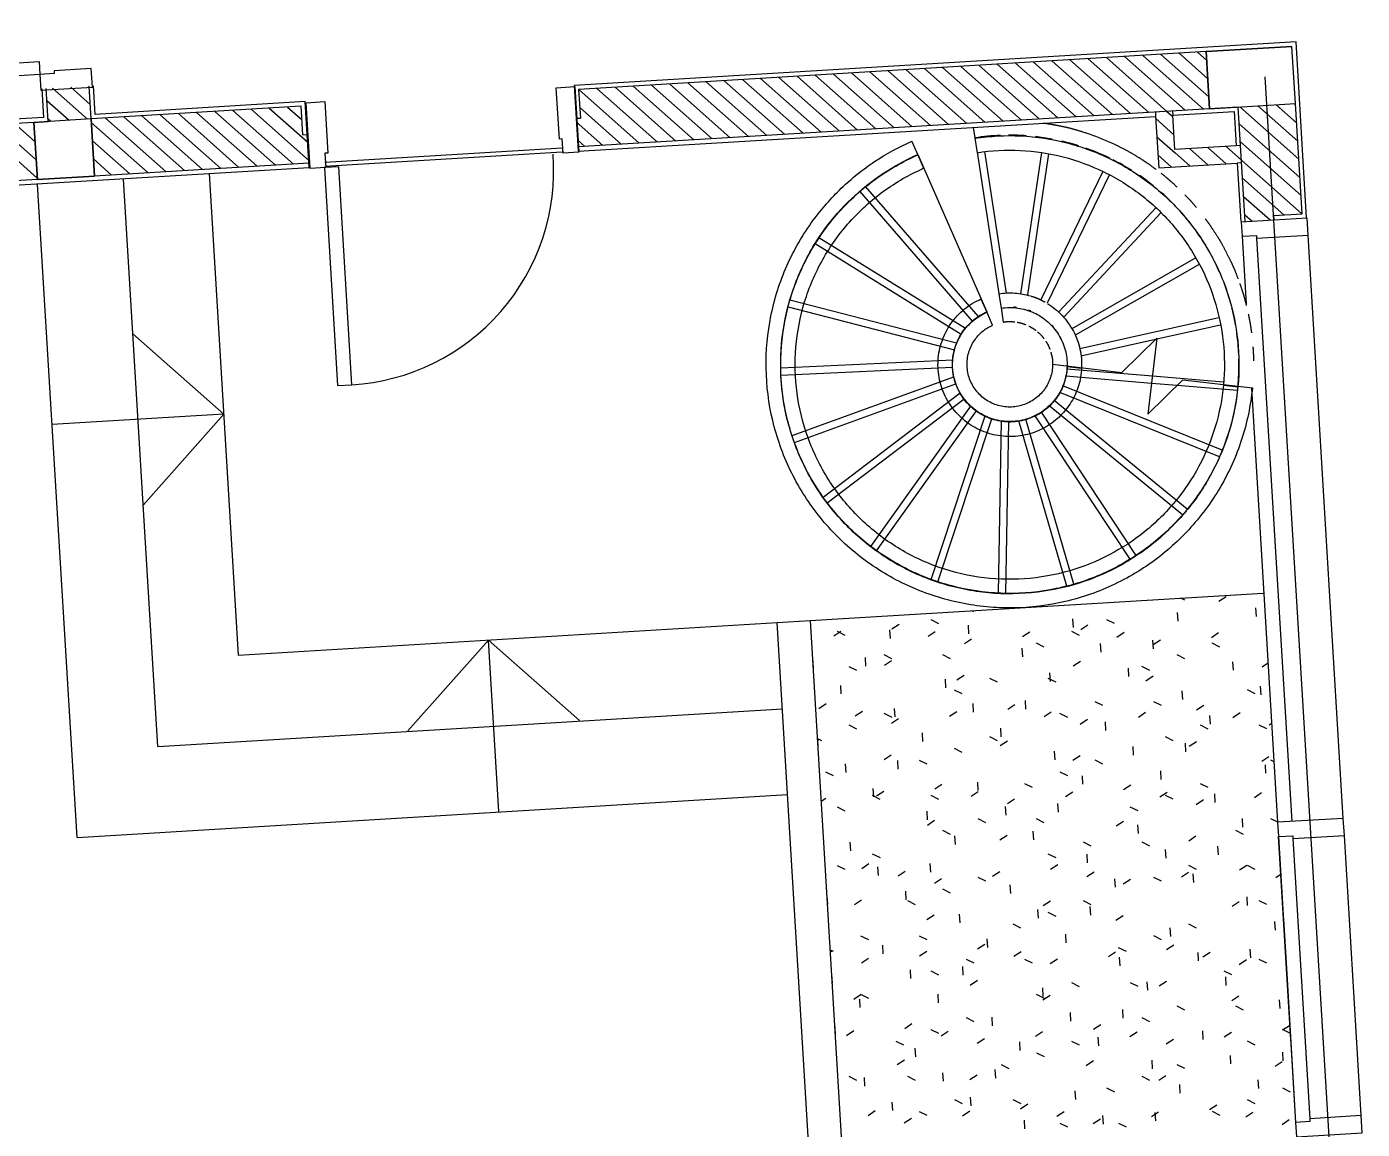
# Model space of a CAD drawing. Extents: x 550108 to 550131.4, y 1838379.2 to 1838423.5.
# Drawn here: x 550112.619 to 550117.281, y 1838408.602 to 1838412.452 of the extents above; entities that cross this region are included whole.
import ezdxf

# ---------------------------------------------------------------- set-up
doc = ezdxf.new("R2010")
doc.units = 0
for name, color, linetype in [('Level 10', 7, 'Continuous'), ('Level 13', 7, 'Continuous'), ('Level 14', 7, 'Continuous'), ('Level 15', 7, 'Continuous'), ('Level 16', 7, 'Continuous'), ('Level 18', 7, 'Continuous'), ('Level 33', 7, 'Continuous'), ('Level 4', 7, 'Continuous'), ('Level 5', 7, 'Continuous'), ('Level 6', 7, 'Continuous'), ('Level 7', 7, 'Continuous'), ('Level 8', 7, 'Continuous'), ('Level 9', 7, 'Continuous')]:
    doc.layers.add(name, color=color, linetype=linetype)

# ---------------------------------------------------------------- blocks, each defined once
blk = doc.blocks.new('CUADI1')
at = {"layer": 'Level 5'}
for p, q in [((-41, 90.62), (-36.5, 90.62)), ((-41, 9), (-41, 90.62)), ((-36.5, 90.62), (-36.5, 9)), ((-41, 9), (-46.5, 9)), ((-46.5, 9), (-46.5, -9)), ((-41, 4), (-41, 9)), ((-36.5, 9), (-41, 9)), ((47.5, 9), (42, 9)), ((42, 9), (42, 4)), ((47.5, -9), (47.5, 9)), ((-40, 4), (-41, 4)), ((-40, -9), (-40, 4)), ((42, 4), (41, 4)), ((41, 4), (41, -9)), ((-46.5, -9), (-40, -9)), ((41, -9), (47.5, -9))]:
    blk.add_line(p, q, dxfattribs=at)
blk.add_arc((-41.5, 9), 81.62, 0, 90, dxfattribs=at)
blk = doc.blocks.new('CUA_D4')
at = {"layer": 'Level 5'}
for p, q in [((-47, 11.5), (-40.5, 11.5)), ((-47, -11.5), (-47, 11.5)), ((-40.5, 11.5), (-40.5, -6.5)), ((40.5, 11.5), (47, 11.5)), ((40.5, -6.5), (40.5, 11.5)), ((47, 11.5), (47, -11.5)), ((-41.5, -6.5), (-41.5, -11.5)), ((-40.5, -6.5), (-41.5, -6.5)), ((41.5, -6.5), (40.5, -6.5)), ((41.5, -11.5), (41.5, -6.5)), ((-41.5, -11.5), (-47, -11.5)), ((-42, -11.5), (-42, -87.75)), ((-37, -11.5), (-41.5, -11.5)), ((-37, -11.5), (-41.5, -11.5)), ((-37, -87.75), (-37, -11.5)), ((47, -11.5), (41.5, -11.5)), ((-42, -87.75), (-37, -87.75))]:
    blk.add_line(p, q, dxfattribs=at)
blk.add_arc((-37, -12.75), 75, 270, 0.8586, dxfattribs=at)
blk = doc.blocks.new('CUA_S0')
at = {"layer": 'Level 7'}
for p, q in [((-155, 11.5), (-160, 11.5)), ((-160, 11.5), (-160, -11.5)), ((-155, 6.5), (-155, 11.5)), ((-55, 11.5), (-155, 11.5)), ((-105, 11.5), (-155, 11.5)), ((-126.1, 11.5), (-105, 11.5)), ((-105, 11.5), (-55, 11.5)), ((-83.9, 11.5), (-105, 11.5)), ((-50, 11.5), (-55, 11.5)), ((-55, 11.5), (-55, 6.5)), ((-50, -11.5), (-50, 11.5)), ((101.88, 11.5), (-50, 11.5)), ((155, 11.5), (131.22, 11.5)), ((160, 11.5), (155, 11.5)), ((155, 11.5), (155, 6.5)), ((160, -11.5), (160, 11.5)), ((-154, 6.5), (-155, 6.5)), ((-154, -11.5), (-154, 6.5)), ((-56, 6.5), (-154, 6.5)), ((-55, 6.5), (-56, 6.5)), ((-56, 6.5), (-56, -11.5)), ((154, 6.5), (-50, 6.5)), ((155, 6.5), (154, 6.5)), ((154, 6.5), (154, -11.5)), ((-160, -11.5), (-154, -11.5)), ((-154, -11.5), (-56, -11.5)), ((-56, -11.5), (-50, -11.5)), ((-50, -11.5), (154, -11.5)), ((154, -11.5), (160, -11.5))]:
    blk.add_line(p, q, dxfattribs=at)
blk = doc.blocks.new('FLOOR9')
at = {"layer": 'Level 8'}
for p, q in [((-11.49, -92.9), (-11.49, 125.6)), ((18.51, -122.9), (18.51, 125.6)), ((-11.49, -92.9), (-209.99, -92.9)), ((18.51, -122.9), (-209.99, -122.9))]:
    blk.add_line(p, q, dxfattribs=at)
blk = doc.blocks.new('TOP_R1')
at = {"layer": 'Level 10'}
for p, q in [((-124.82, 232), (-123.91, 237.01)), ((-151.6, 209.76), (-146.54, 210.23)), ((-150.16, 203.4), (-145.39, 205.16))]:
    blk.add_line(p, q, dxfattribs=at)
for points, degree in [([(-147.18, 226.45), (-145.9, 228.28), (-142.85, 231.6), (-137.12, 235.19), (-130.64, 237.14), (-126.13, 237.25), (-123.91, 237.01)], 3), ([(-123.91, 237.01), (-121.85, 236.79), (-117.79, 235.83), (-112.23, 232.93), (-107.56, 228.76), (-104.05, 223.58), (-102.63, 219.65), (-102.17, 217.63)], 3), ([(-146.54, 210.23), (-146.72, 212.17), (-146.51, 216.1), (-144.51, 221.66), (-140.99, 226.41), (-136.25, 229.94), (-130.69, 231.96), (-126.76, 232.17), (-124.82, 232)], 3), ([(-124.82, 232), (-123.15, 231.85), (-119.85, 231.12), (-115.32, 228.83), (-111.51, 225.5), (-108.65, 221.31), (-107.5, 218.14), (-107.12, 216.5)], 3), ([(-150.09, 220.94), (-149.47, 222.6), (-148.66, 224.19), (-147.7, 225.68)], 2), ([(-151.6, 209.76), (-151.77, 211.6), (-151.71, 215.34), (-150.82, 218.97), (-150.18, 220.71)], 3), ([(-102.17, 217.63), (-101.66, 215.4), (-101.27, 210.79), (-102.56, 203.98), (-105.64, 197.78), (-110.29, 192.64), (-116.16, 188.94), (-122.8, 186.97), (-129.73, 186.88), (-136.43, 188.65), (-142.4, 192.18), (-147.19, 197.18), (-149.37, 201.26), (-150.16, 203.4)], 3), ([(-107.12, 216.5), (-106.68, 214.55), (-106.39, 210.5), (-107.77, 204.56), (-110.85, 199.31), (-115.35, 195.2), (-120.86, 192.61), (-126.89, 191.78), (-132.9, 192.77), (-138.35, 195.5), (-142.74, 199.72), (-144.7, 203.28), (-145.39, 205.16)], 3)]:
    blk.add_open_spline(points, degree=degree, dxfattribs=at)
blk = doc.blocks.new('TOP_R2')
at = {"layer": 'Level 10'}
for p, q in [((-115.07, 286.1), (-114.17, 291.1)), ((-206.29, 204.67), (-201.23, 205.14)), ((-201.69, 184.4), (-196.92, 186.16))]:
    blk.add_line(p, q, dxfattribs=at)
for points in [[(-206.29, 204.67), (-206.78, 210.04), (-206.69, 220.88), (-203.3, 236.78), (-196.77, 251.67), (-187.39, 264.95), (-175.54, 276.08), (-161.69, 284.6), (-146.41, 290.16), (-130.32, 292.54), (-119.5, 291.94), (-114.17, 291.1)], [(-114.17, 291.1), (-108.94, 290.28), (-98.65, 287.59), (-84.3, 280.58), (-71.62, 270.89), (-61.1, 258.88), (-53.15, 245.03), (-49.78, 234.94), (-48.61, 229.77)], [(-201.23, 205.14), (-201.69, 210.16), (-201.61, 220.31), (-198.44, 235.19), (-192.34, 249.12), (-183.57, 261.56), (-172.48, 271.98), (-159.53, 279.96), (-145.24, 285.18), (-130.19, 287.43), (-120.06, 286.88), (-115.07, 286.1)], [(-115.07, 286.1), (-110.17, 285.34), (-100.51, 282.83), (-87.05, 276.28), (-75.15, 267.19), (-65.28, 255.94), (-57.83, 242.96), (-54.66, 233.49), (-53.56, 228.65)], [(-48.61, 229.77), (-47.34, 224.18), (-46.01, 212.72), (-47.73, 195.5), (-53.09, 179.04), (-61.84, 164.1), (-73.57, 151.38), (-87.75, 141.46), (-103.72, 134.78), (-120.75, 131.68), (-138.04, 132.27), (-154.82, 136.55), (-170.29, 144.31), (-183.75, 155.19), (-194.57, 168.69), (-199.71, 179.02), (-201.69, 184.4)], [(-53.56, 228.65), (-52.38, 223.41), (-51.13, 212.68), (-52.74, 196.55), (-57.76, 181.14), (-65.95, 167.15), (-76.94, 155.24), (-90.22, 145.94), (-105.18, 139.69), (-121.12, 136.78), (-137.32, 137.34), (-153.03, 141.34), (-167.52, 148.61), (-180.12, 158.8), (-190.26, 171.44), (-195.07, 181.12), (-196.92, 186.16)]]:
    blk.add_open_spline(points, degree=3, dxfattribs=at)

msp = doc.modelspace()

# ---------------------------------------------------------------- linework, layer by layer
at = {"layer": 'Level 13'}
for p, q in [((550113.3063, 1838411.0988), (550112.7074, 1838411.0626)), ((550114.2666, 1838409.7116), (550114.2305, 1838410.3105))]:
    msp.add_line(p, q, dxfattribs=at)
at = {"layer": 'Level 14'}
for p, q in [((550116.5147, 1838412.3518), (550116.7264, 1838412.1642)), ((550116.5782, 1838412.3556), (550116.7458, 1838412.2071)), ((550116.6418, 1838412.3594), (550116.742, 1838412.2706)), ((550116.7053, 1838412.3633), (550116.7381, 1838412.3342)), ((550115.7524, 1838412.3058), (550115.9641, 1838412.1182)), ((550115.8159, 1838412.3096), (550116.0276, 1838412.122)), ((550115.8795, 1838412.3135), (550116.0911, 1838412.1259)), ((550115.943, 1838412.3173), (550116.1547, 1838412.1297)), ((550116.0065, 1838412.3211), (550116.2182, 1838412.1335)), ((550116.07, 1838412.3249), (550116.2817, 1838412.1374)), ((550116.1336, 1838412.3288), (550116.3452, 1838412.1412)), ((550116.1971, 1838412.3326), (550116.4088, 1838412.145)), ((550116.2606, 1838412.3364), (550116.4723, 1838412.1489)), ((550116.3241, 1838412.3403), (550116.5358, 1838412.1527)), ((550116.3877, 1838412.3441), (550116.5993, 1838412.1565)), ((550116.4512, 1838412.3479), (550116.6629, 1838412.1604)), ((550114.9901, 1838412.2598), (550115.2018, 1838412.0722)), ((550115.0536, 1838412.2636), (550115.2653, 1838412.076)), ((550115.1172, 1838412.2675), (550115.3289, 1838412.0799)), ((550115.1807, 1838412.2713), (550115.3924, 1838412.0837)), ((550115.2442, 1838412.2751), (550115.4559, 1838412.0875)), ((550115.3077, 1838412.279), (550115.5194, 1838412.0914)), ((550115.3713, 1838412.2828), (550115.583, 1838412.0952)), ((550115.4348, 1838412.2866), (550115.6465, 1838412.099)), ((550115.4983, 1838412.2905), (550115.71, 1838412.1029)), ((550115.5618, 1838412.2943), (550115.7735, 1838412.1067)), ((550115.6254, 1838412.2981), (550115.837, 1838412.1105)), ((550115.6889, 1838412.302), (550115.9006, 1838412.1144)), ((550112.7086, 1838412.2373), (550112.8303, 1838412.1295)), ((550112.7721, 1838412.2412), (550112.8403, 1838412.1807)), ((550112.8356, 1838412.245), (550112.8365, 1838412.2443)), ((550114.5455, 1838412.233), (550114.7571, 1838412.0454)), ((550114.609, 1838412.2368), (550114.8207, 1838412.0492)), ((550114.6725, 1838412.2406), (550114.8842, 1838412.053)), ((550114.736, 1838412.2445), (550114.9477, 1838412.0569)), ((550114.7996, 1838412.2483), (550115.0112, 1838412.0607)), ((550114.8631, 1838412.2521), (550115.0748, 1838412.0645)), ((550114.9266, 1838412.256), (550115.1383, 1838412.0684)), ((550112.6892, 1838412.1944), (550112.7668, 1838412.1256)), ((550113.402, 1838412.164), (550113.6034, 1838411.9855)), ((550113.4655, 1838412.1678), (550113.5996, 1838412.049)), ((550113.5291, 1838412.1716), (550113.5799, 1838412.1266)), ((550114.5491, 1838412.1696), (550114.6936, 1838412.0415)), ((550116.8534, 1838412.1719), (550117.0595, 1838411.9892)), ((550116.917, 1838412.1757), (550117.0557, 1838412.0528)), ((550116.9805, 1838412.1795), (550117.0518, 1838412.1163)), ((550117.044, 1838412.1834), (550117.048, 1838412.1798)), ((550112.6397, 1838412.118), (550112.6439, 1838412.1142)), ((550112.693, 1838412.1309), (550112.7033, 1838412.1218)), ((550112.8441, 1838412.1172), (550113.042, 1838411.9419)), ((550112.8938, 1838412.1333), (550113.1055, 1838411.9457)), ((550112.9574, 1838412.1371), (550113.169, 1838411.9495)), ((550113.0209, 1838412.141), (550113.2326, 1838411.9534)), ((550113.0844, 1838412.1448), (550113.2961, 1838411.9572)), ((550113.1479, 1838412.1486), (550113.3596, 1838411.961)), ((550113.2115, 1838412.1525), (550113.4231, 1838411.9649)), ((550113.275, 1838412.1563), (550113.4867, 1838411.9687)), ((550113.3385, 1838412.1601), (550113.5502, 1838411.9725)), ((550114.537, 1838412.1202), (550114.6301, 1838412.0377)), ((550116.56, 1838412.1312), (550116.6235, 1838412.075)), ((550116.5993, 1838412.1565), (550116.6197, 1838412.1385)), ((550112.4492, 1838412.1065), (550112.6554, 1838411.9237)), ((550112.5127, 1838412.1103), (550112.6516, 1838411.9872)), ((550112.5762, 1838412.1141), (550112.6478, 1838412.0507)), ((550116.8516, 1838412.1133), (550117.0633, 1838411.9257)), ((550112.848, 1838412.0537), (550112.9785, 1838411.938)), ((550114.5409, 1838412.0567), (550114.5666, 1838412.0339)), ((550116.5639, 1838412.0677), (550116.6274, 1838412.0114)), ((550116.6787, 1838412.0261), (550116.7422, 1838411.9698)), ((550116.7422, 1838412.0299), (550116.8057, 1838411.9736)), ((550116.8057, 1838412.0337), (550116.8593, 1838411.9863)), ((550116.8555, 1838412.0498), (550117.0672, 1838411.8622)), ((550112.8518, 1838411.9902), (550112.9149, 1838411.9342)), ((550116.5677, 1838412.0042), (550116.6152, 1838411.9621)), ((550116.6274, 1838412.0114), (550116.6787, 1838411.966)), ((550116.8593, 1838411.9863), (550117.0704, 1838411.7992)), ((550116.8631, 1838411.9227), (550117.0068, 1838411.7954)), ((550116.867, 1838411.8592), (550116.9592, 1838411.7775)), ((550116.8708, 1838411.7957), (550116.8957, 1838411.7737))]:
    msp.add_line(p, q, dxfattribs=at)
at = {"layer": 'Level 15'}
for p, q in [((550116.6616, 1838410.4496), (550116.6481, 1838410.4564)), ((550116.7804, 1838410.4463), (550116.8055, 1838410.4629)), ((550115.9255, 1838410.4085), (550115.9179, 1838410.4123)), ((550116.6349, 1838410.4064), (550116.6367, 1838410.3762)), ((550116.9087, 1838410.4229), (550116.9105, 1838410.3928)), ((550115.6308, 1838410.3458), (550115.6327, 1838410.3157)), ((550115.6387, 1838410.3495), (550115.6639, 1838410.3662)), ((550115.8029, 1838410.3675), (550115.7759, 1838410.381)), ((550115.9047, 1838410.3623), (550115.9065, 1838410.3322)), ((550116.2698, 1838410.3843), (550116.2716, 1838410.3542)), ((550116.2981, 1838410.3468), (550116.3233, 1838410.3634)), ((550116.4163, 1838410.3677), (550116.3893, 1838410.3812)), ((550115.4357, 1838410.325), (550115.4609, 1838410.3416)), ((550115.4757, 1838410.3265), (550115.4487, 1838410.34)), ((550115.7654, 1838410.3237), (550115.7906, 1838410.3403)), ((550115.8921, 1838410.2978), (550115.9173, 1838410.3144)), ((550116.0951, 1838410.3223), (550116.1203, 1838410.3389)), ((550116.1709, 1838410.2859), (550116.1439, 1838410.2994)), ((550116.2936, 1838410.3268), (550116.2666, 1838410.3403)), ((550116.3665, 1838410.2986), (550116.3684, 1838410.2684)), ((550116.4248, 1838410.3209), (550116.45, 1838410.3376)), ((550116.5491, 1838410.3096), (550116.5509, 1838410.2795)), ((550116.5515, 1838410.295), (550116.5767, 1838410.3117)), ((550116.7545, 1838410.3196), (550116.7797, 1838410.3362)), ((550116.7843, 1838410.2861), (550116.7573, 1838410.2996)), ((550115.6393, 1838410.2448), (550115.6123, 1838410.2583)), ((550115.8438, 1838410.2449), (550115.8168, 1838410.2584)), ((550116.0927, 1838410.282), (550116.0945, 1838410.2519)), ((550116.6617, 1838410.2451), (550116.6347, 1838410.2586)), ((550115.3625, 1838410.238), (550115.3643, 1838410.2079)), ((550115.5167, 1838410.2039), (550115.4897, 1838410.2174)), ((550115.5451, 1838410.249), (550115.5469, 1838410.2189)), ((550115.6128, 1838410.2228), (550115.638, 1838410.2395)), ((550116.2722, 1838410.2201), (550116.2974, 1838410.2367)), ((550116.4633, 1838410.2128), (550116.4651, 1838410.1827)), ((550116.539, 1838410.2042), (550116.512, 1838410.2177)), ((550116.8284, 1838410.2348), (550116.8302, 1838410.2047)), ((550116.9316, 1838410.2174), (550116.9503, 1838410.2297)), ((550115.8244, 1838410.1742), (550115.8262, 1838410.1441)), ((550115.8662, 1838410.1711), (550115.8914, 1838410.1877)), ((550116.0074, 1838410.1631), (550115.9804, 1838410.1766)), ((550116.2119, 1838410.1632), (550116.1849, 1838410.1767)), ((550116.1895, 1838410.1963), (550116.1913, 1838410.1661)), ((550116.5256, 1838410.1683), (550116.5508, 1838410.185)), ((550115.4593, 1838410.1522), (550115.4611, 1838410.1221)), ((550115.8847, 1838410.1222), (550115.8577, 1838410.1357)), ((550116.6514, 1838410.1325), (550116.6532, 1838410.1024)), ((550116.9071, 1838410.1225), (550116.8801, 1838410.136)), ((550116.9252, 1838410.1491), (550116.927, 1838410.1189)), ((550115.384, 1838410.0716), (550115.4091, 1838410.0883)), ((550115.6474, 1838410.0719), (550115.6492, 1838410.0418)), ((550115.9212, 1838410.0885), (550115.923, 1838410.0584)), ((550116.0433, 1838410.0689), (550116.0685, 1838410.0855)), ((550116.1037, 1838410.0995), (550116.1056, 1838410.0694)), ((550116.3755, 1838410.0815), (550116.3485, 1838410.095)), ((550116.5799, 1838410.0815), (550116.5529, 1838410.095)), ((550116.7027, 1838410.0662), (550116.7279, 1838410.0828)), ((550115.5107, 1838410.0457), (550115.5358, 1838410.0624)), ((550115.6394, 1838410.0403), (550115.6124, 1838410.0538)), ((550115.6374, 1838410.0198), (550115.6625, 1838410.0365)), ((550115.8403, 1838410.0444), (550115.8655, 1838410.061)), ((550116.17, 1838410.043), (550116.1952, 1838410.0596)), ((550116.2528, 1838410.0405), (550116.2258, 1838410.054)), ((550116.2967, 1838410.0171), (550116.3219, 1838410.0338)), ((550116.3831, 1838410.0247), (550116.3849, 1838409.9946)), ((550116.4997, 1838410.0416), (550116.5249, 1838410.0583)), ((550116.7482, 1838410.0468), (550116.75, 1838410.0166)), ((550116.8294, 1838410.0403), (550116.8546, 1838410.0569)), ((550116.9561, 1838410.0144), (550116.963, 1838410.0189)), ((550115.5167, 1838409.9994), (550115.4897, 1838410.0129)), ((550115.7441, 1838409.9862), (550115.746, 1838409.9561)), ((550116.0075, 1838409.9587), (550115.9805, 1838409.9722)), ((550116.018, 1838410.0027), (550116.0198, 1838409.9726)), ((550116.6209, 1838409.9589), (550116.5939, 1838409.9724)), ((550116.7435, 1838409.9998), (550116.7165, 1838410.0133)), ((550116.948, 1838409.9999), (550116.921, 1838410.0134)), ((550115.3941, 1838409.9585), (550115.3783, 1838409.9664)), ((550115.3787, 1838409.9586), (550115.3832, 1838409.9616)), ((550115.379, 1838409.9642), (550115.3809, 1838409.934)), ((550115.8848, 1838409.9177), (550115.8578, 1838409.9312)), ((550116.0174, 1838409.9422), (550116.0426, 1838409.9588)), ((550116.4798, 1838409.939), (550116.4817, 1838409.9088)), ((550116.6624, 1838409.95), (550116.6642, 1838409.9199)), ((550116.6768, 1838409.9395), (550116.702, 1838409.9561)), ((550115.4758, 1838409.8784), (550115.4776, 1838409.8483)), ((550115.6115, 1838409.8931), (550115.6366, 1838409.9098)), ((550115.6584, 1838409.8894), (550115.6602, 1838409.8593)), ((550115.7621, 1838409.8768), (550115.7351, 1838409.8903)), ((550116.206, 1838409.9224), (550116.2078, 1838409.8923)), ((550116.2708, 1838409.8904), (550116.296, 1838409.9071)), ((550116.3755, 1838409.877), (550116.3485, 1838409.8905)), ((550116.9302, 1838409.8877), (550116.9554, 1838409.9043)), ((550116.971, 1838409.8862), (550116.9619, 1838409.8907)), ((550115.435, 1838409.8358), (550115.408, 1838409.8493)), ((550116.2529, 1838409.8361), (550116.2259, 1838409.8496)), ((550116.3028, 1838409.8367), (550116.3046, 1838409.8066)), ((550116.5766, 1838409.8532), (550116.5784, 1838409.8231)), ((550116.9417, 1838409.8752), (550116.9435, 1838409.8451)), ((550115.5726, 1838409.7926), (550115.5744, 1838409.7625)), ((550115.7886, 1838409.791), (550115.8138, 1838409.8076)), ((550115.9377, 1838409.8147), (550115.9395, 1838409.7845)), ((550116.1302, 1838409.7951), (550116.1032, 1838409.8086)), ((550116.448, 1838409.7882), (550116.4731, 1838409.8049)), ((550116.7436, 1838409.7953), (550116.7166, 1838409.8088)), ((550115.3915, 1838409.7478), (550115.4078, 1838409.7586)), ((550115.5986, 1838409.7541), (550115.5716, 1838409.7676)), ((550115.5856, 1838409.7665), (550115.6108, 1838409.7831)), ((550115.8031, 1838409.7541), (550115.7761, 1838409.7676)), ((550115.9153, 1838409.7651), (550115.9404, 1838409.7817)), ((550116.042, 1838409.7392), (550116.0671, 1838409.7558)), ((550116.217, 1838409.7399), (550116.2189, 1838409.7098)), ((550116.245, 1838409.7637), (550116.2701, 1838409.7804)), ((550116.5747, 1838409.7624), (550116.5998, 1838409.779)), ((550116.6209, 1838409.7544), (550116.5939, 1838409.7679)), ((550116.7013, 1838409.7365), (550116.7265, 1838409.7531)), ((550116.7647, 1838409.7729), (550116.7665, 1838409.7428)), ((550116.9043, 1838409.761), (550116.9295, 1838409.7776)), ((550115.4759, 1838409.7131), (550115.4489, 1838409.7266)), ((550115.7607, 1838409.7124), (550115.7625, 1838409.6822)), ((550116.0345, 1838409.7289), (550116.0363, 1838409.6988)), ((550116.4983, 1838409.7135), (550116.4713, 1838409.727)), ((550115.7627, 1838409.6643), (550115.7879, 1838409.6809)), ((550115.9667, 1838409.6724), (550115.9397, 1838409.6859)), ((550116.1711, 1838409.6725), (550116.1441, 1838409.686)), ((550116.4221, 1838409.6615), (550116.4472, 1838409.6782)), ((550116.4964, 1838409.6651), (550116.4982, 1838409.635)), ((550116.8663, 1838409.6318), (550116.8393, 1838409.6453)), ((550116.8615, 1838409.6872), (550116.8633, 1838409.6571)), ((550116.9837, 1838409.6754), (550116.962, 1838409.6862)), ((550115.4924, 1838409.6046), (550115.4942, 1838409.5744)), ((550115.844, 1838409.6315), (550115.817, 1838409.645)), ((550115.8574, 1838409.6266), (550115.8593, 1838409.5965)), ((550116.0161, 1838409.6125), (550116.0413, 1838409.6291)), ((550116.1313, 1838409.6431), (550116.1331, 1838409.613)), ((550116.3347, 1838409.5907), (550116.3077, 1838409.6042)), ((550116.5392, 1838409.5908), (550116.5122, 1838409.6043)), ((550116.6755, 1838409.6098), (550116.7006, 1838409.6264)), ((550115.5987, 1838409.5496), (550115.5717, 1838409.5631)), ((550116.2121, 1838409.5498), (550116.1851, 1838409.5633)), ((550116.3193, 1838409.5629), (550116.3211, 1838409.5327)), ((550116.5931, 1838409.5794), (550116.595, 1838409.5493)), ((550116.7757, 1838409.5904), (550116.7775, 1838409.5603)), ((550115.476, 1838409.5087), (550115.449, 1838409.5222)), ((550115.5338, 1838409.5131), (550115.559, 1838409.5297)), ((550115.5891, 1838409.5188), (550115.591, 1838409.4887)), ((550115.7717, 1838409.5298), (550115.7735, 1838409.4997)), ((550116.1932, 1838409.5103), (550116.2184, 1838409.527)), ((550116.7028, 1838409.5091), (550116.6758, 1838409.5226)), ((550116.8526, 1838409.5076), (550116.8777, 1838409.5242)), ((550116.9073, 1838409.5091), (550116.8803, 1838409.5226)), ((550115.6605, 1838409.4872), (550115.6857, 1838409.5038)), ((550115.7872, 1838409.4613), (550115.8124, 1838409.4779)), ((550115.9667, 1838409.4679), (550115.9397, 1838409.4814)), ((550115.9902, 1838409.4858), (550116.0154, 1838409.5024)), ((550116.3199, 1838409.4844), (550116.3451, 1838409.5011)), ((550116.4161, 1838409.4771), (550116.4179, 1838409.447)), ((550116.4466, 1838409.4586), (550116.4718, 1838409.4752)), ((550116.5801, 1838409.4681), (550116.5531, 1838409.4816)), ((550116.6496, 1838409.4831), (550116.6748, 1838409.4997)), ((550116.6899, 1838409.4936), (550116.6917, 1838409.4635)), ((550116.9793, 1838409.4817), (550116.9948, 1838409.492)), ((550115.4121, 1838409.4165), (550115.4139, 1838409.3864)), ((550115.6859, 1838409.433), (550115.6877, 1838409.4029)), ((550115.8441, 1838409.427), (550115.8171, 1838409.4405)), ((550116.051, 1838409.4551), (550116.0528, 1838409.4249)), ((550116.878, 1838409.4134), (550116.8798, 1838409.3832)), ((550115.5079, 1838409.3864), (550115.5331, 1838409.403)), ((550115.7214, 1838409.3861), (550115.6944, 1838409.3996)), ((550116.1478, 1838409.3693), (550116.1496, 1838409.3392)), ((550116.1673, 1838409.3836), (550116.1925, 1838409.4003)), ((550116.3348, 1838409.3863), (550116.3078, 1838409.3998)), ((550116.3303, 1838409.3803), (550116.3322, 1838409.3502)), ((550116.8267, 1838409.3809), (550116.8519, 1838409.3975)), ((550116.9482, 1838409.3865), (550116.9212, 1838409.4)), ((550115.7613, 1838409.3346), (550115.7865, 1838409.3512)), ((550115.874, 1838409.3528), (550115.8758, 1838409.3227)), ((550116.2121, 1838409.3453), (550116.1851, 1838409.3588)), ((550116.4207, 1838409.3319), (550116.4459, 1838409.3485)), ((550116.9748, 1838409.3276), (550116.9766, 1838409.2975)), ((550115.5579, 1838409.2634), (550115.5309, 1838409.2768)), ((550115.7623, 1838409.2634), (550115.7353, 1838409.2769)), ((550116.0895, 1838409.3044), (550116.0625, 1838409.3179)), ((550116.2446, 1838409.2835), (550116.2464, 1838409.2534)), ((550116.5802, 1838409.2637), (550116.5532, 1838409.2772)), ((550116.6097, 1838409.3056), (550116.6115, 1838409.2754)), ((550116.7029, 1838409.3046), (550116.6759, 1838409.3181)), ((550115.4352, 1838409.2224), (550115.4228, 1838409.2286)), ((550115.4233, 1838409.2208), (550115.4309, 1838409.2259)), ((550115.6057, 1838409.245), (550115.6075, 1838409.2149)), ((550115.9384, 1838409.2324), (550115.9636, 1838409.249)), ((550115.9708, 1838409.267), (550115.9726, 1838409.2369)), ((550116.4575, 1838409.2227), (550116.4305, 1838409.2362)), ((550116.5978, 1838409.2297), (550116.623, 1838409.2463)), ((550116.889, 1838409.2308), (550116.8908, 1838409.2007)), ((550115.5324, 1838409.1834), (550115.5576, 1838409.2)), ((550115.7354, 1838409.2079), (550115.7606, 1838409.2245)), ((550115.9259, 1838409.1817), (550115.8989, 1838409.1952)), ((550116.0651, 1838409.2065), (550116.0903, 1838409.2232)), ((550116.1304, 1838409.1817), (550116.1034, 1838409.1952)), ((550116.1918, 1838409.1806), (550116.217, 1838409.1973)), ((550116.3948, 1838409.2052), (550116.42, 1838409.2218)), ((550116.4326, 1838409.2033), (550116.4344, 1838409.1731)), ((550116.7065, 1838409.2198), (550116.7083, 1838409.1897)), ((550116.7245, 1838409.2038), (550116.7497, 1838409.2204)), ((550116.8512, 1838409.1779), (550116.8764, 1838409.1945)), ((550116.9483, 1838409.182), (550116.9213, 1838409.1955)), ((550115.4286, 1838409.1427), (550115.4304, 1838409.1126)), ((550115.7024, 1838409.1592), (550115.7043, 1838409.1291)), ((550115.8033, 1838409.1407), (550115.7763, 1838409.1542)), ((550115.885, 1838409.1702), (550115.8868, 1838409.1401)), ((550116.8256, 1838409.1411), (550116.7986, 1838409.1546)), ((550116.8032, 1838409.134), (550116.8051, 1838409.1039)), ((550115.9125, 1838409.1057), (550115.9377, 1838409.1223)), ((550116.1643, 1838409.0955), (550116.1661, 1838409.0654)), ((550116.294, 1838409.1), (550116.267, 1838409.1135)), ((550116.4985, 1838409.1001), (550116.4715, 1838409.1136)), ((550116.5294, 1838409.1175), (550116.5312, 1838409.0874)), ((550116.5719, 1838409.103), (550116.5971, 1838409.1196)), ((550115.5066, 1838409.0567), (550115.5317, 1838409.0733)), ((550115.5254, 1838409.0569), (550115.5272, 1838409.0268)), ((550115.5579, 1838409.0589), (550115.5309, 1838409.0724)), ((550115.7992, 1838409.0734), (550115.801, 1838409.0433)), ((550116.1713, 1838409.0591), (550116.1443, 1838409.0726)), ((550116.1659, 1838409.0539), (550116.1911, 1838409.0706)), ((550116.8253, 1838409.0512), (550116.8505, 1838409.0678)), ((550116.9913, 1838409.0538), (550116.9931, 1838409.0236)), ((550115.9873, 1838408.9932), (550115.9891, 1838408.9631)), ((550116.2611, 1838409.0097), (550116.2629, 1838408.9796)), ((550116.4436, 1838409.0207), (550116.4455, 1838408.9906)), ((550116.6621, 1838409.0183), (550116.6351, 1838409.0318)), ((550116.8665, 1838409.0184), (550116.8395, 1838409.0319)), ((550115.4396, 1838408.9601), (550115.4414, 1838408.93)), ((550115.4807, 1838408.93), (550115.5059, 1838408.9466)), ((550115.6837, 1838408.9545), (550115.7088, 1838408.9711)), ((550115.8033, 1838408.9363), (550115.7763, 1838408.9498)), ((550115.926, 1838408.9772), (550115.899, 1838408.9907)), ((550116.343, 1838408.9518), (550116.3682, 1838408.9684)), ((550116.5394, 1838408.9774), (550116.5124, 1838408.9909)), ((550116.723, 1838408.946), (550116.7248, 1838408.9158)), ((550117.0024, 1838408.949), (550117.0266, 1838408.965)), ((550117.0282, 1838408.9376), (550117.0031, 1838408.9502)), ((550115.6807, 1838408.8953), (550115.6537, 1838408.9088)), ((550115.8104, 1838408.9286), (550115.8355, 1838408.9452)), ((550115.9371, 1838408.9027), (550115.9622, 1838408.9194)), ((550116.0841, 1838408.9074), (550116.0859, 1838408.8773)), ((550116.1401, 1838408.9272), (550116.1652, 1838408.9439)), ((550116.2941, 1838408.8955), (550116.2671, 1838408.909)), ((550116.3579, 1838408.9239), (550116.3597, 1838408.8938)), ((550116.4697, 1838408.9259), (550116.4949, 1838408.9425)), ((550116.5964, 1838408.9), (550116.6216, 1838408.9166)), ((550116.7994, 1838408.9245), (550116.8246, 1838408.9411)), ((550116.9075, 1838408.8957), (550116.8805, 1838408.9092)), ((550115.719, 1838408.8854), (550115.7208, 1838408.8553)), ((550116.1714, 1838408.8546), (550116.1444, 1838408.8681)), ((550116.8198, 1838408.8602), (550116.8216, 1838408.8301)), ((550117.0023, 1838408.8712), (550117.0041, 1838408.8411)), ((550115.6578, 1838408.8278), (550115.683, 1838408.8444)), ((550115.9983, 1838408.8106), (550116.0001, 1838408.7805)), ((550116.0487, 1838408.8137), (550116.0217, 1838408.8272)), ((550116.3172, 1838408.8251), (550116.3423, 1838408.8417)), ((550116.5459, 1838408.8437), (550116.5478, 1838408.8136)), ((550116.6621, 1838408.8139), (550116.6351, 1838408.8274)), ((550116.9765, 1838408.8223), (550117.0017, 1838408.839)), ((550115.5171, 1838408.7726), (550115.4901, 1838408.7861)), ((550115.5419, 1838408.7831), (550115.5437, 1838408.753)), ((550115.7216, 1838408.7727), (550115.6946, 1838408.7862)), ((550115.8157, 1838408.7996), (550115.8176, 1838408.7695)), ((550115.9112, 1838408.776), (550115.9364, 1838408.7927)), ((550116.5395, 1838408.7729), (550116.5125, 1838408.7864)), ((550116.5706, 1838408.7733), (550116.5957, 1838408.7899)), ((550116.9165, 1838408.7744), (550116.9184, 1838408.7443)), ((550115.9125, 1838408.7139), (550115.9143, 1838408.6837)), ((550116.2776, 1838408.7359), (550116.2794, 1838408.7058)), ((550116.4168, 1838408.732), (550116.3898, 1838408.7455)), ((550116.6427, 1838408.7579), (550116.6445, 1838408.7278)), ((550117.0302, 1838408.7322), (550117.0032, 1838408.7457)), ((550115.5556, 1838408.6507), (550115.5808, 1838408.6673)), ((550115.6387, 1838408.6973), (550115.6405, 1838408.6672)), ((550115.8852, 1838408.6909), (550115.8582, 1838408.7044)), ((550116.0897, 1838408.691), (550116.0627, 1838408.7045)), ((550116.0883, 1838408.6738), (550116.1135, 1838408.6905)), ((550116.7477, 1838408.6711), (550116.7728, 1838408.6877)), ((550116.9075, 1838408.6913), (550116.8805, 1838408.7048)), ((550115.6823, 1838408.6248), (550115.7075, 1838408.6414)), ((550115.7625, 1838408.65), (550115.7355, 1838408.6635)), ((550115.8853, 1838408.6493), (550115.9105, 1838408.666)), ((550116.1006, 1838408.6336), (550116.1024, 1838408.6035)), ((550116.215, 1838408.648), (550116.2402, 1838408.6646)), ((550116.2533, 1838408.6093), (550116.2263, 1838408.6228)), ((550116.3417, 1838408.6221), (550116.3669, 1838408.6387)), ((550116.3744, 1838408.6501), (550116.3762, 1838408.62)), ((550116.4577, 1838408.6093), (550116.4307, 1838408.6228)), ((550116.5447, 1838408.6466), (550116.5698, 1838408.6632)), ((550116.5569, 1838408.6611), (550116.5588, 1838408.631)), ((550116.7849, 1838408.6503), (550116.7579, 1838408.6638)), ((550116.8744, 1838408.6452), (550116.8995, 1838408.6619)), ((550117.0011, 1838408.6193), (550117.0262, 1838408.636))]:
    msp.add_line(p, q, dxfattribs=at)
at = {"layer": 'Level 16'}
for p, q in [((550115.7292, 1838412.0058), (550115.7088, 1838412.0524)), ((550115.7292, 1838412.0058), (550115.9703, 1838411.4564)), ((550115.5458, 1838411.8939), (550115.9398, 1838411.4398)), ((550115.5263, 1838411.8775), (550115.9196, 1838411.4243)), ((550115.3844, 1838411.7162), (550115.8954, 1838411.3994)), ((550115.3707, 1838411.6948), (550115.8806, 1838411.3787)), ((550115.2763, 1838411.4742), (550115.857, 1838411.3235)), ((550115.283, 1838411.4987), (550115.865, 1838411.3477)), ((550115.9907, 1838411.4099), (550115.9703, 1838411.4564)), ((550116.4422, 1838411.2445), (550116.5644, 1838411.3649)), ((550116.5644, 1838411.3649), (550116.5329, 1838411.0989)), ((550116.5639, 1838411.361), (550116.5595, 1838411.3601)), ((550115.2507, 1838411.2609), (550115.8513, 1838411.2893)), ((550115.2515, 1838411.2355), (550115.8508, 1838411.2638)), ((550116.1998, 1838411.2732), (550116.4422, 1838411.2445)), ((550116.5456, 1838411.2066), (550116.2462, 1838411.2315)), ((550116.5486, 1838411.2319), (550116.2499, 1838411.2567)), ((550115.2904, 1838411.0242), (550115.8555, 1838411.2294)), ((550115.2987, 1838411.0002), (550115.8626, 1838411.205)), ((550116.7923, 1838410.9735), (550116.236, 1838411.1983)), ((550116.5329, 1838411.0989), (550116.655, 1838411.2193)), ((550116.8454, 1838411.1817), (550116.6347, 1838411.1992)), ((550116.655, 1838411.2193), (550116.8974, 1838411.1906)), ((550115.3985, 1838410.8099), (550115.8773, 1838411.1735)), ((550115.4135, 1838410.7894), (550115.8913, 1838411.1523)), ((550116.67, 1838410.767), (550116.2055, 1838411.1467)), ((550116.7824, 1838410.9501), (550116.225, 1838411.1754)), ((550115.5653, 1838410.6373), (550115.9147, 1838411.1266)), ((550115.5857, 1838410.6222), (550115.9344, 1838411.1105)), ((550115.7757, 1838410.522), (550115.9643, 1838411.0929)), ((550116.4706, 1838410.5924), (550116.1389, 1838411.0938)), ((550116.492, 1838410.606), (550116.161, 1838411.1065)), ((550116.6536, 1838410.7476), (550116.1881, 1838411.1281)), ((550115.7997, 1838410.5136), (550115.9879, 1838411.0834)), ((550116.011, 1838410.4743), (550116.0217, 1838411.0754)), ((550116.0363, 1838410.4734), (550116.0471, 1838411.0733)), ((550116.2497, 1838410.4984), (550116.0817, 1838411.0757)), ((550116.2742, 1838410.5052), (550116.1065, 1838411.0812))]:
    msp.add_line(p, q, dxfattribs=at)
for points in [[(550115.3643, 1838411.7761), (550115.3937, 1838411.8162), (550115.4593, 1838411.8911), (550115.5759, 1838411.9846), (550115.6633, 1838412.0324), (550115.7088, 1838412.0524)], [(550115.4053, 1838411.7461), (550115.4329, 1838411.7837), (550115.4946, 1838411.8542), (550115.6043, 1838411.9421), (550115.6864, 1838411.9871), (550115.7292, 1838412.0058)], [(550116.8974, 1838411.1906), (550116.8914, 1838411.1295), (550116.8663, 1838411.0087), (550116.7905, 1838410.8399), (550116.6802, 1838410.6912), (550116.5407, 1838410.5697), (550116.3783, 1838410.4809), (550116.2006, 1838410.429), (550116.0159, 1838410.4165), (550115.8329, 1838410.4439), (550115.66, 1838410.51), (550115.5053, 1838410.6116), (550115.376, 1838410.744), (550115.2782, 1838410.9011), (550115.2163, 1838411.0755), (550115.1933, 1838411.2592), (550115.2102, 1838411.4435), (550115.2663, 1838411.6198), (550115.3281, 1838411.7267), (550115.3643, 1838411.7761)], [(550116.8469, 1838411.1965), (550116.8414, 1838411.1391), (550116.8179, 1838411.0255), (550116.7468, 1838410.8665), (550116.6432, 1838410.7266), (550116.5121, 1838410.6121), (550116.3594, 1838410.5285), (550116.1923, 1838410.4796), (550116.0186, 1838410.4676), (550115.8464, 1838410.4933), (550115.6838, 1838410.5553), (550115.5382, 1838410.6508), (550115.4165, 1838410.7753), (550115.3244, 1838410.923), (550115.2662, 1838411.0871), (550115.2445, 1838411.2598), (550115.2604, 1838411.4332), (550115.3131, 1838411.5991), (550115.3712, 1838411.6996), (550115.4053, 1838411.7461)], [(550115.8893, 1838411.3915), (550115.8996, 1838411.4056), (550115.924, 1838411.4311), (550115.9542, 1838411.4494), (550115.9703, 1838411.4564)], [(550116.2505, 1838411.2672), (550116.2499, 1838411.2464), (550116.2421, 1838411.205), (550116.2119, 1838411.1495), (550116.1661, 1838411.106), (550116.1092, 1838411.0786), (550116.0467, 1838411.07), (550115.9845, 1838411.0811), (550115.9287, 1838411.1106), (550115.8847, 1838411.1559), (550115.8566, 1838411.2125), (550115.8474, 1838411.275), (550115.8577, 1838411.3373), (550115.877, 1838411.3747), (550115.8893, 1838411.3915)], [(550115.9303, 1838411.3615), (550115.938, 1838411.372), (550115.9562, 1838411.391), (550115.9787, 1838411.4047), (550115.9907, 1838411.4099)], [(550116.1998, 1838411.2732), (550116.1998, 1838411.2575), (550116.1948, 1838411.2263), (550116.1732, 1838411.184), (550116.1396, 1838411.1504), (550116.0972, 1838411.1289), (550116.0503, 1838411.1216), (550116.0034, 1838411.1291), (550115.9611, 1838411.1508), (550115.9277, 1838411.1845), (550115.9062, 1838411.2269), (550115.8989, 1838411.2738), (550115.9065, 1838411.3207), (550115.921, 1838411.3488), (550115.9303, 1838411.3615)]]:
    msp.add_open_spline(points, degree=3, dxfattribs=at)
at = {"layer": 'Level 18'}
msp.add_lwpolyline([(550113.9989, 1838401.2802), (550113.6195, 1838407.5687), (550117.213, 1838407.7855), (550116.9419, 1838412.2774)], dxfattribs=at)
at = {"layer": 'Level 33'}
for p, q in [((550113.3063, 1838411.0988), (550112.9888, 1838411.3802)), ((550113.3063, 1838411.0988), (550113.0249, 1838410.7812)), ((550114.2305, 1838410.3105), (550113.9491, 1838409.993)), ((550114.2305, 1838410.3105), (550114.548, 1838410.0291))]:
    msp.add_line(p, q, dxfattribs=at)
at = {"layer": 'Level 4'}
for p, q in [((550117.0498, 1838412.3991), (550114.5294, 1838412.247)), ((550117.0868, 1838411.7852), (550117.0498, 1838412.3991)), ((550116.7363, 1838412.3651), (550114.5452, 1838412.2329)), ((550116.7363, 1838412.3651), (550117.0357, 1838412.3832)), ((550116.7483, 1838412.1655), (550116.7363, 1838412.3651)), ((550112.6717, 1838412.2351), (550112.6777, 1838412.1353)), ((550112.6936, 1838412.1212), (550112.6867, 1838412.236)), ((550112.8433, 1838412.1303), (550112.8364, 1838412.245)), ((550112.8574, 1838412.1461), (550112.8514, 1838412.2459)), ((550114.5294, 1838412.247), (550114.5432, 1838412.0174)), ((550114.5452, 1838412.2329), (550114.5513, 1838412.1331)), ((550113.577, 1838412.1745), (550112.8433, 1838412.1303)), ((550113.5911, 1838412.1904), (550112.8574, 1838412.1461)), ((550113.583, 1838412.0747), (550113.577, 1838412.1745)), ((550113.6049, 1838411.9608), (550113.5911, 1838412.1904)), ((550116.7483, 1838412.1655), (550114.5423, 1838412.0324)), ((550116.8481, 1838412.1715), (550116.7483, 1838412.1655)), ((550116.8722, 1838411.7723), (550116.8481, 1838412.1715)), ((550117.071, 1838411.7993), (550117.0478, 1838412.1836)), ((550112.6777, 1838412.1353), (550111.9441, 1838412.091)), ((550112.6437, 1838412.1182), (550111.96, 1838412.077)), ((550112.6437, 1838412.1182), (550112.6936, 1838412.1212)), ((550112.6558, 1838411.9186), (550112.6437, 1838412.1182)), ((550112.8433, 1838412.1303), (550112.8554, 1838411.9306)), ((550114.5363, 1838412.1322), (550114.5513, 1838412.1331)), ((550114.5432, 1838412.0174), (550116.5596, 1838412.1391)), ((550116.5587, 1838412.1541), (550116.5596, 1838412.1391)), ((550116.5596, 1838412.1391), (550116.5704, 1838411.9594)), ((550116.6185, 1838412.1577), (550116.6194, 1838412.1427)), ((550116.6194, 1838412.1427), (550116.8341, 1838412.1557)), ((550116.6267, 1838412.0229), (550116.6194, 1838412.1427)), ((550116.8341, 1838412.1557), (550116.8413, 1838412.0359)), ((550113.583, 1838412.0747), (550113.598, 1838412.0756)), ((550116.8413, 1838412.0359), (550116.6267, 1838412.0229)), ((550116.8563, 1838412.0368), (550116.8413, 1838412.0359)), ((550116.8599, 1838411.9769), (550116.8449, 1838411.976)), ((550111.9579, 1838411.8614), (550113.6049, 1838411.9608)), ((550112.8554, 1838411.9306), (550112.6558, 1838411.9186)), ((550113.604, 1838411.9758), (550112.8554, 1838411.9306)), ((550116.5704, 1838411.9594), (550116.8449, 1838411.976)), ((550116.8449, 1838411.976), (550116.8572, 1838411.7714)), ((550112.6558, 1838411.9186), (550111.957, 1838411.8764)), ((550116.9711, 1838411.7933), (550117.071, 1838411.7993)), ((550116.9711, 1838411.7933), (550116.972, 1838411.7783)), ((550115.2386, 1838410.3713), (550115.3534, 1838410.3783)), ((550115.3943, 1838407.791), (550115.2386, 1838410.3713)), ((550115.3534, 1838410.3783), (550115.5091, 1838407.7979))]:
    msp.add_line(p, q, dxfattribs=at)
at = {"layer": 'Level 6'}
for p, q in [((550117.0357, 1838412.3832), (550116.7363, 1838412.3651)), ((550117.0357, 1838412.3832), (550116.7363, 1838412.3651)), ((550116.7363, 1838412.3651), (550116.7483, 1838412.1655)), ((550116.7363, 1838412.3651), (550116.7483, 1838412.1655)), ((550117.0478, 1838412.1836), (550117.0357, 1838412.3832)), ((550117.0478, 1838412.1836), (550117.0357, 1838412.3832)), ((550116.7483, 1838412.1655), (550117.0478, 1838412.1836)), ((550116.7483, 1838412.1655), (550117.0478, 1838412.1836)), ((550112.8433, 1838412.1303), (550112.6437, 1838412.1182)), ((550112.8433, 1838412.1303), (550112.6437, 1838412.1182)), ((550112.6437, 1838412.1182), (550112.6558, 1838411.9186)), ((550112.6437, 1838412.1182), (550112.6558, 1838411.9186)), ((550112.8554, 1838411.9306), (550112.8433, 1838412.1303)), ((550112.8554, 1838411.9306), (550112.8433, 1838412.1303)), ((550112.6558, 1838411.9186), (550112.8554, 1838411.9306)), ((550112.6558, 1838411.9186), (550112.8554, 1838411.9306))]:
    msp.add_line(p, q, dxfattribs=at)
at = {"layer": 'Level 8'}
for p, q in [((550113.6589, 1838411.9791), (550114.4874, 1838412.0291)), ((550114.4883, 1838412.0141), (550113.6598, 1838411.9641)), ((550113.2556, 1838411.9397), (550113.3571, 1838410.2578)), ((550115.3534, 1838410.3783), (550116.9355, 1838410.4737)), ((550113.3571, 1838410.2578), (550115.2386, 1838410.3713))]:
    msp.add_line(p, q, dxfattribs=at)
at = {"layer": 'Level 9'}
for p, q in [((550115.923, 1838412.1007), (550115.9287, 1838412.0639)), ((550115.9364, 1838412.0137), (550116.0124, 1838411.5211)), ((550115.9618, 1838412.016), (550116.0379, 1838411.5222)), ((550116.161, 1838412.0129), (550116.0874, 1838411.5199)), ((550116.186, 1838412.0086), (550116.1124, 1838411.5154)), ((550116.3753, 1838411.9468), (550116.159, 1838411.4981)), ((550116.3984, 1838411.9362), (550116.1815, 1838411.4862)), ((550116.5613, 1838411.8211), (550116.2213, 1838411.4564)), ((550116.5791, 1838411.8029), (550116.2383, 1838411.4373)), ((550116.7, 1838411.6445), (550116.267, 1838411.397)), ((550116.7119, 1838411.622), (550116.2793, 1838411.3748)), ((550116.0201, 1838411.4709), (550116.0279, 1838411.4207)), ((550116.7806, 1838411.4351), (550116.2945, 1838411.3273)), ((550116.7864, 1838411.4104), (550116.5639, 1838411.361)), ((550116.5595, 1838411.3601), (550116.2986, 1838411.3022)), ((550116.7967, 1838411.2112), (550116.5486, 1838411.2319)), ((550116.6347, 1838411.1992), (550116.5456, 1838411.2066))]:
    msp.add_line(p, q, dxfattribs=at)
for radius, start, end in [(0.8, 92.3471, 98.7694), (0.8, 85.883, 90.3016), (0.8, 81.5155, 83.5271), (0.8, 79.322, 81.5155), (0.8, 72.4338, 76.9943), (0.8, 64.2617, 70.5416), (0.8, 64.1241, 64.2617), (0.8, 57.6954, 63.2028), (0.8, 51.2177, 55.5398), (0.8, 47.0078, 48.8456), (0.8, 44.6193, 47.0078), (0.8, 37.5648, 42.336), (0.8, 29.7539, 35.8931), (0.8, 29.4778, 29.7539), (0.8, 23.0417, 28.0608), (0.8, 16.5476, 20.8062), (0.2, 83.4506, 85.8443), (0.8, 12.5001, 14.171), (0.2, 68.6154, 70.9936), (0.8, 9.9019, 12.5001), (0.2, 40.3563, 42.7648), (0.8, 2.5833, 7.6804), (0.2, 25.5369, 27.899), (0.8, 355.2462, 1.2459), (0.8, 354.4961, 355.2462)]:
    msp.add_arc((550116.0506, 1838411.2733), radius, start, end, dxfattribs=at)
for points, degree in [([(550116.1675, 1838412.116), (550116.1818, 1838412.114), (550116.196, 1838412.1117), (550116.2102, 1838412.109)], 2), ([(550116.2107, 1838412.1089), (550116.2424, 1838412.1028), (550116.2737, 1838412.0949), (550116.3045, 1838412.0853)], 2), ([(550116.3046, 1838412.0853), (550116.3352, 1838412.0757), (550116.3953, 1838412.0531), (550116.4525, 1838412.0239), (550116.4802, 1838412.0077)], 3), ([(550116.4812, 1838412.0071), (550116.5087, 1838411.9909), (550116.5353, 1838411.9732), (550116.5608, 1838411.9541)], 2), ([(550116.5783, 1838411.9407), (550116.598, 1838411.9251), (550116.617, 1838411.9086), (550116.6352, 1838411.8914)], 2), ([(550116.6613, 1838411.8656), (550116.6754, 1838411.8511), (550116.689, 1838411.8361), (550116.702, 1838411.8206)], 2), ([(550116.7328, 1838411.7817), (550116.7422, 1838411.7691), (550116.7513, 1838411.7562), (550116.76, 1838411.743)], 2), ([(550116.7603, 1838411.7426), (550116.7778, 1838411.716), (550116.7939, 1838411.6885), (550116.8083, 1838411.6602)], 2), ([(550116.8087, 1838411.6594), (550116.8232, 1838411.631), (550116.8361, 1838411.6018), (550116.8473, 1838411.5719)], 2), ([(550116.8533, 1838411.5554), (550116.8621, 1838411.5303), (550116.8697, 1838411.5049), (550116.8761, 1838411.4791)], 2), ([(550116.0279, 1838411.4207), (550116.0411, 1838411.4228), (550116.0546, 1838411.423), (550116.0678, 1838411.4215)], 2), ([(550116.0762, 1838411.4203), (550116.0867, 1838411.4184), (550116.0969, 1838411.4155), (550116.1067, 1838411.4116)], 2), ([(550116.8832, 1838411.4484), (550116.8877, 1838411.4269), (550116.8914, 1838411.4052), (550116.8943, 1838411.3834)], 2), ([(550116.1171, 1838411.4068), (550116.1258, 1838411.4025), (550116.134, 1838411.3974), (550116.1416, 1838411.3915)], 2), ([(550116.1478, 1838411.3865), (550116.1561, 1838411.3793), (550116.1637, 1838411.3712), (550116.1703, 1838411.3624)], 2), ([(550116.1759, 1838411.3543), (550116.1818, 1838411.3452), (550116.1867, 1838411.3354), (550116.1905, 1838411.3252)], 2), ([(550116.8992, 1838411.3344), (550116.9004, 1838411.3183), (550116.9011, 1838411.3021), (550116.9013, 1838411.2859)], 2), ([(550116.1937, 1838411.3155), (550116.1978, 1838411.3018), (550116.1998, 1838411.2875), (550116.1998, 1838411.2732)], 2)]:
    msp.add_open_spline(points, degree=degree, dxfattribs=at)

# ---------------------------------------------------------------- block references
at = {"layer": 'Level 10', "xscale": 0.010000000000000002, "yscale": 0.01, "rotation": -86.5470168893157}
for name in ['TOP_R2', 'TOP_R1']:
    msp.add_blockref(name, (550114.01, 1838409.88), dxfattribs=at)
at = {"layer": 'Level 5', "xscale": 0.010000000000000002, "yscale": 0.01}
for name, p, rotation in [('CUADI1', (550112.73, 1838412.7), 93.4529831106843), ('CUA_D4', (550114.07, 1838412.1), 3.452983110684302)]:
    msp.add_blockref(name, p, dxfattribs=dict(at, rotation=rotation))
at = {"layer": 'Level 7', "xscale": 0.010000000000000002, "yscale": 0.01, "rotation": 93.4529831106843}
msp.add_blockref('CUA_S0', (550117.07, 1838410.18), dxfattribs=at)
at = {"layer": 'Level 8', "xscale": 0.010000000000000002, "yscale": 0.01, "rotation": -86.5470168893157}
msp.add_blockref('FLOOR9', (550114.01, 1838409.88), dxfattribs=at)

doc.saveas('drawing.dxf')
